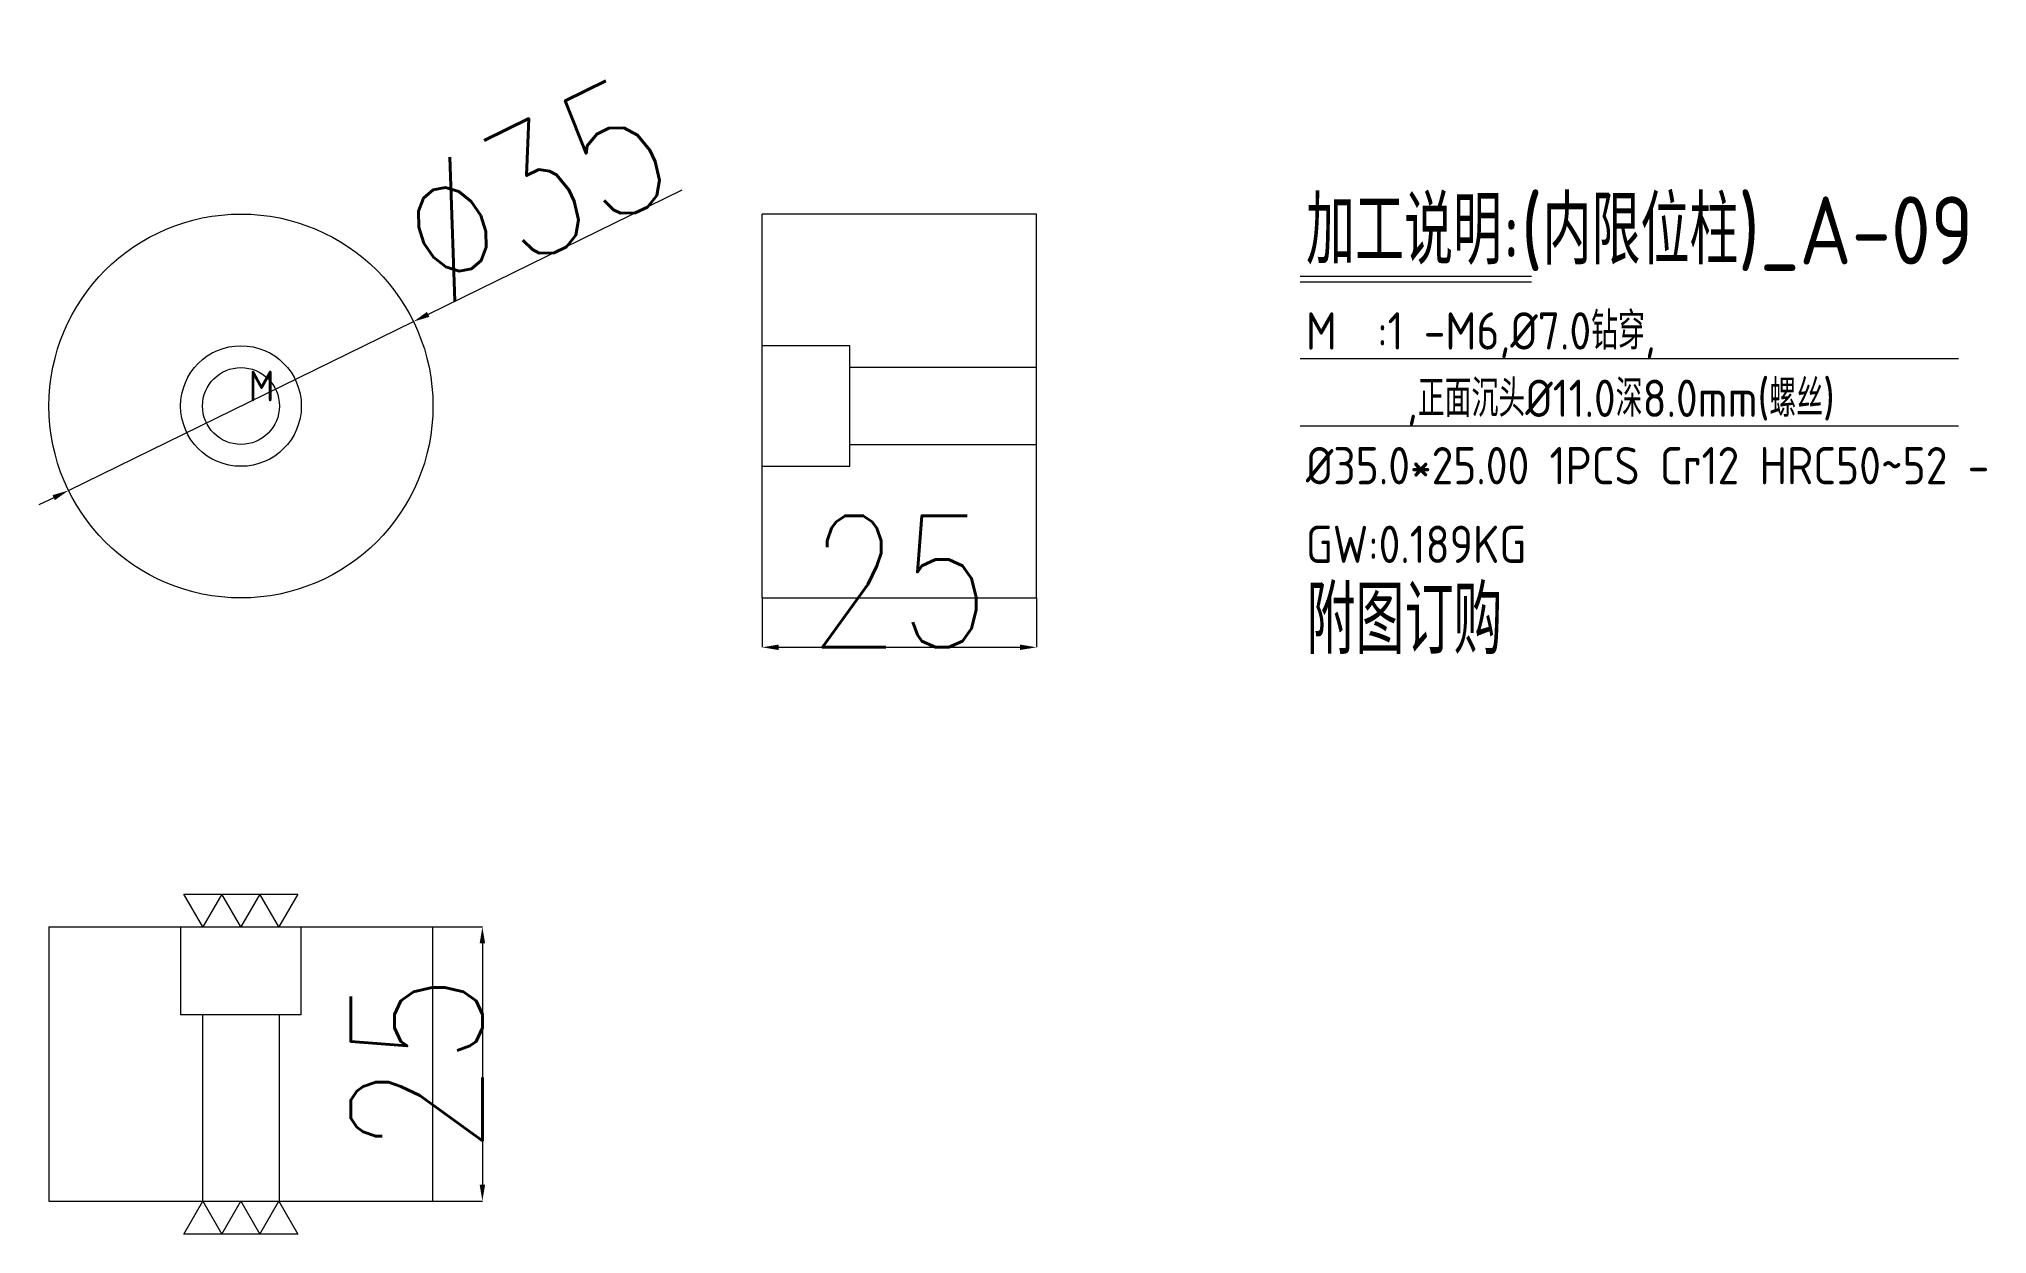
# Model space of a CAD drawing. Header units: millimetres. Extents: x -9635 to -9457, y 64742 to 64851.
import ezdxf

# ---------------------------------------------------------------- set-up
doc = ezdxf.new("R2010")
doc.units = ezdxf.units.MM
doc.linetypes.add('$TD_AUDIT_GENERATED_(21EAF7)', pattern=[0])
doc.linetypes.add('DASHED', pattern=[0])
doc.layers.add('DIM', color=4, linetype='Continuous', lineweight=20)
doc.layers.add('PPS2', color=1, linetype='$TD_AUDIT_GENERATED_(21EAF7)', lineweight=25)
doc.layers.add('PH2_P', color=2, linetype='Continuous')
doc.styles.add('gbenor', font='gbenor.shx', dxfattribs={"bigfont": 'gbcbig.shx'})
doc.styles.add('TXT', font='txt.shx', dxfattribs={"width": 0.8, "bigfont": 'ctxt.shx'})
doc.dimstyles.new('零件', dxfattribs={"dimscale": 1.5, "dimtxt": 8, "dimasz": 1, "dimexe": 0, "dimexo": 0, "dimgap": 0, "dimtad": 1, "dimtxsty": 'TXT', "dimcen": 0, "dimclrd": 252, "dimclre": 252, "dimclrt": 4, "dimazin": 3, "dimtp": 0.001, "dimtm": 0.001, "dimtfac": 1, "dimtmove": 0, "dimatfit": 3, "dimlwd": 5, "dimlwe": 5})

# ---------------------------------------------------------------- blocks, each defined once
blk = doc.blocks.new('*D1107')
at = {"layer": 'Defpoints', "color": 0}
for p in [(-9598.65, 64770.47), (-9598.65, 64745.47), (-9594.15, 64745.47)]:
    blk.add_point(p, dxfattribs=at)
at = {"layer": 'PH2_P', "color": 252, "linetype": 'Continuous', "lineweight": 5}
for p, q in [((-9598.65, 64770.47), (-9594.15, 64770.47)), ((-9594.15, 64768.97), (-9594.15, 64746.97)), ((-9598.65, 64745.47), (-9594.15, 64745.47))]:
    blk.add_line(p, q, dxfattribs=at)
at = {"layer": 'PH2_P', "color": 252}
for points in [[(-9593.9, 64768.97), (-9594.4, 64768.97), (-9594.15, 64770.47)], [(-9594.4, 64746.97), (-9593.9, 64746.97), (-9594.15, 64745.47)]]:
    blk.add_solid(points, dxfattribs=at)
at = {"layer": 'PH2_P', "color": 4, "lineweight": 5, "insert": (-9600.15, 64757.97), "char_height": 12, "attachment_point": 5, "rotation": 90, "style": 'TXT'}
blk.add_mtext('25', dxfattribs=at)
blk = doc.blocks.new('*D1108')
at = {"layer": 'Defpoints', "color": 0}
for p in [(-9568.65, 64800.47), (-9543.65, 64800.47), (-9543.65, 64795.97)]:
    blk.add_point(p, dxfattribs=at)
at = {"layer": 'PH2_P', "color": 252, "linetype": 'Continuous', "lineweight": 5}
for p, q in [((-9568.65, 64800.47), (-9568.65, 64795.97)), ((-9543.65, 64800.47), (-9543.65, 64795.97)), ((-9567.15, 64795.97), (-9545.15, 64795.97))]:
    blk.add_line(p, q, dxfattribs=at)
at = {"layer": 'PH2_P', "color": 252}
for points in [[(-9567.15, 64796.22), (-9567.15, 64795.72), (-9568.65, 64795.97)], [(-9545.15, 64795.72), (-9545.15, 64796.22), (-9543.65, 64795.97)]]:
    blk.add_solid(points, dxfattribs=at)
at = {"layer": 'PH2_P', "color": 4, "lineweight": 5, "insert": (-9556.15, 64801.97), "char_height": 12, "attachment_point": 5, "style": 'TXT'}
blk.add_mtext('25', dxfattribs=at)
blk = doc.blocks.new('*D1109')
at = {"layer": 'Defpoints', "color": 0}
for p in [(-9600.44, 64825.66), (-9631.87, 64810.27)]:
    blk.add_point(p, dxfattribs=at)
at = {"layer": 'PH2_P', "color": 252, "linetype": 'Continuous', "lineweight": 5}
for p, q in [((-9575.98, 64837.64), (-9599.09, 64826.32)), ((-9631.87, 64810.27), (-9600.44, 64825.66)), ((-9633.22, 64809.61), (-9634.57, 64808.95))]:
    blk.add_line(p, q, dxfattribs=at)
at = {"layer": 'PH2_P', "color": 252}
for points in [[(-9599.2, 64826.55), (-9598.98, 64826.1), (-9600.44, 64825.66)], [(-9633.11, 64809.39), (-9633.33, 64809.84), (-9631.87, 64810.27)]]:
    blk.add_solid(points, dxfattribs=at)
at = {"layer": 'PH2_P', "color": 4, "lineweight": 5, "insert": (-9589.5, 64837.7), "char_height": 12, "attachment_point": 5, "rotation": 26.0858, "style": 'TXT'}
blk.add_mtext('%%c35', dxfattribs=at)

msp = doc.modelspace()

# ---------------------------------------------------------------- linework, layer by layer
at = {"layer": 'DIM', "color": 8, "linetype": 'Continuous', "lineweight": 5}
for p, q in [((-9519.61, 64829.812), (-9498.518, 64829.812)), ((-9519.61, 64829.298), (-9498.518, 64829.298)), ((-9519.61, 64822.298), (-9459.624, 64822.298)), ((-9519.61, 64816.155), (-9459.624, 64816.155))]:
    msp.add_line(p, q, dxfattribs=at)
at = {"layer": 'PH2_P', "color": 2, "linetype": 'Continuous', "lineweight": 5}
for points in [[(-9610.957, 64773.469), (-9612.689, 64770.469), (-9614.421, 64773.469), (-9616.153, 64770.469), (-9617.885, 64773.469), (-9619.617, 64770.469), (-9621.349, 64773.469), (-9610.957, 64773.469)], [(-9621.349, 64742.469), (-9619.617, 64745.469), (-9617.885, 64742.469), (-9616.153, 64745.469), (-9614.421, 64742.469), (-9612.689, 64745.469), (-9610.957, 64742.469), (-9621.349, 64742.469)]]:
    msp.add_lwpolyline(points, close=True, dxfattribs=at)
at = {"layer": 'PPS2', "color": 21, "linetype": 'Continuous', "lineweight": 5}
for p, q in [((-9543.653, 64835.469), (-9568.653, 64835.469)), ((-9568.653, 64800.469), (-9568.653, 64835.469)), ((-9543.653, 64800.469), (-9543.653, 64835.469)), ((-9568.653, 64800.469), (-9543.653, 64800.469)), ((-9633.653, 64770.469), (-9633.653, 64745.469)), ((-9633.653, 64770.469), (-9616.153, 64770.469)), ((-9616.153, 64770.469), (-9598.653, 64770.469)), ((-9598.653, 64745.469), (-9598.653, 64770.469)), ((-9633.653, 64745.469), (-9598.653, 64745.469))]:
    msp.add_line(p, q, dxfattribs=at)
at = {"layer": 'PPS2', "color": 31, "linetype": 'DASHED', "lineweight": 5, "ltscale": 0.162135}
for p, q in [((-9560.653, 64823.469), (-9568.653, 64823.469)), ((-9560.653, 64817.969), (-9560.653, 64823.469)), ((-9543.653, 64821.473), (-9560.653, 64821.473)), ((-9560.653, 64812.469), (-9560.653, 64817.969)), ((-9560.653, 64814.466), (-9543.653, 64814.466)), ((-9568.653, 64812.469), (-9560.653, 64812.469)), ((-9621.653, 64770.469), (-9621.653, 64762.469)), ((-9610.653, 64762.469), (-9610.653, 64770.469)), ((-9610.653, 64762.469), (-9621.653, 64762.469)), ((-9619.657, 64762.469), (-9619.657, 64745.469)), ((-9612.65, 64745.469), (-9612.65, 64762.469))]:
    msp.add_line(p, q, dxfattribs=at)
at = {"layer": 'PPS2', "color": 42, "linetype": 'Continuous', "lineweight": 5}
for radius in [17.5, 5.5, 3.503]:
    msp.add_circle((-9616.153, 64817.969), radius, dxfattribs=at)

# ---------------------------------------------------------------- texts
at = {"layer": 'DIM', "color": 4, "lineweight": 5, "style": 'gbenor'}
for s, height, p in [('加工说明:(内限位柱)_A-09', 6.2, (-9519.08, 64830.88)), ('M  :1 -M6,%%c7.0钻穿,', 3.4, (-9519.1, 64823.115)), ('M', 2.8, (-9615.436, 64818.394)), ('     ,正面沉头%%c11.0深8.0mm(螺丝)', 3.4, (-9519.1, 64816.973)), ('%%c35.0*25.00 1PCS Cr12 HRC50~52 -', 3.4, (-9519.1, 64810.83)), ('GW:0.189KG', 3.4, (-9519.1, 64803.658))]:
    msp.add_text(s, height=height, dxfattribs=at).set_placement(p)
at = {"layer": 'DIM', "color": 21, "lineweight": 5, "style": 'gbenor'}
msp.add_text('附图订购', height=6.2, dxfattribs=at).set_placement((-9519.036, 64795.351))

# ---------------------------------------------------------------- dimensions: what is measured, and where the dimension line sits
at = {"layer": 'PH2_P', "color": 2, "linetype": 'Continuous', "lineweight": 5}
dim = msp.add_diameter_dim_2p(p1=(-9631.871, 64810.274), p2=(-9600.436, 64825.664), dimstyle='零件', dxfattribs=at)
dim.commit()
dim.dimension.update_dxf_attribs({"geometry": '*D1109', "text_midpoint": (-9589.499, 64837.699)})
dim = msp.add_linear_dim(base=(-9543.653, 64795.969), p1=(-9568.653, 64800.469), p2=(-9543.653, 64800.469), dimstyle='零件', dxfattribs=at)
dim.commit()
dim.dimension.update_dxf_attribs({"geometry": '*D1108', "text_midpoint": (-9556.153, 64801.969)})
dim = msp.add_linear_dim(base=(-9594.153, 64745.469), p1=(-9598.653, 64770.469), p2=(-9598.653, 64745.469), angle=90, dimstyle='零件', dxfattribs=at)
dim.commit()
dim.dimension.update_dxf_attribs({"geometry": '*D1107', "text_midpoint": (-9600.153, 64757.969)})

doc.saveas('drawing.dxf')
